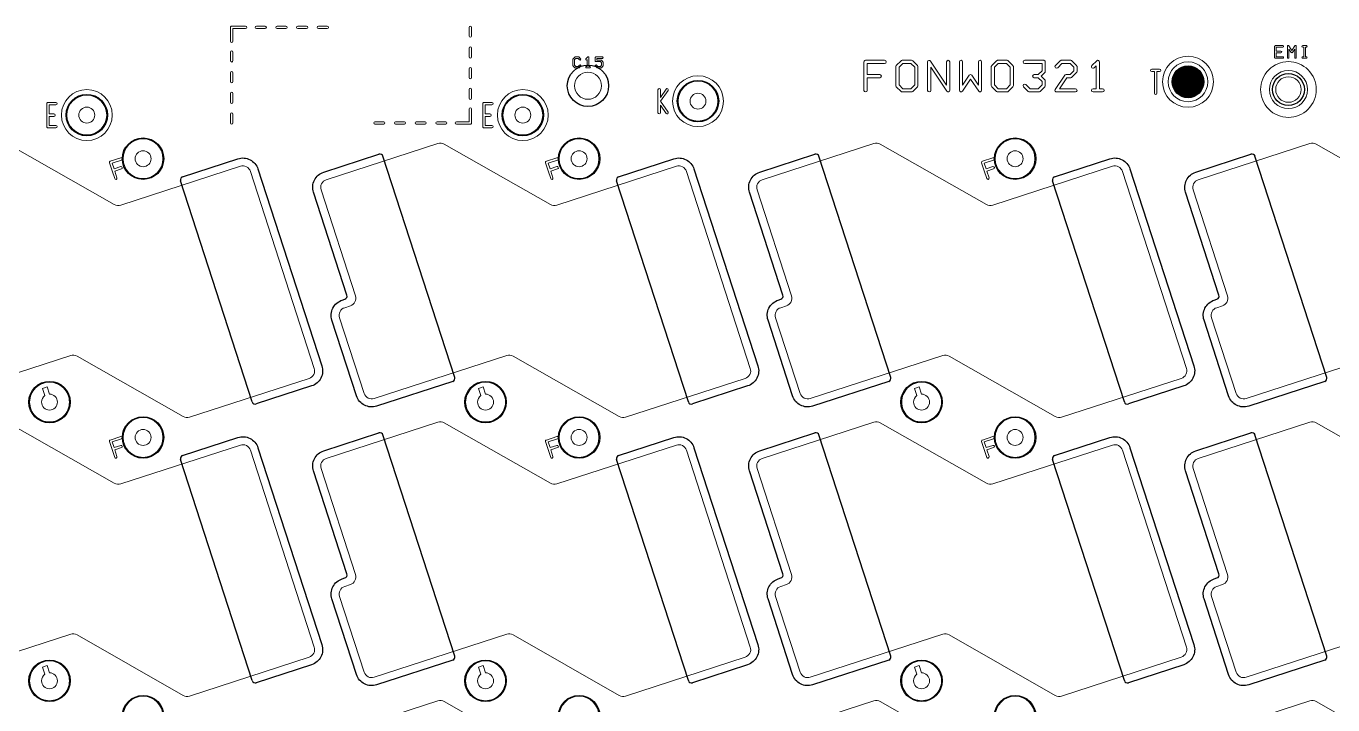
# Model space of a CAD drawing. Extents: x 2864 to 3941, y 2420 to 3182.
# Drawn here: x 3201.8 to 3283.9, y 2727.2 to 2769.8 of the extents above; entities that cross this region are included whole.
import ezdxf

# ---------------------------------------------------------------- set-up
doc = ezdxf.new("R2010")
doc.units = 0
doc.layers.get('0').update_dxf_attribs({"lineweight": 0})
doc.layers.add('emia-t', color=4, linetype='Continuous')
doc.layers.add('emia-t-dxf', color=4, linetype='Continuous')

# ---------------------------------------------------------------- blocks, each defined once
blk = doc.blocks.new('PAD_R1')
at = {"layer": 'emia-t', "const_width": 0.5}
blk.add_lwpolyline([(0.25, 0, 1), (-0.25, 0, 1)], format="xyb", close=True, dxfattribs=at)

msp = doc.modelspace()

# ---------------------------------------------------------------- linework, layer by layer
msp.add_line((3282.128, 2767.762), (3282.012, 2767.762))
at = {"linetype": 'Continuous'}
for points in [[(3214.634, 2768.828), (3214.634, 2769.703, -0.414239), (3214.71, 2769.778), (3215.585, 2769.778, -1), (3215.585, 2769.627), (3214.785, 2769.627), (3214.785, 2768.828, -1)], [(3216.26, 2769.627, -1), (3216.26, 2769.778), (3216.81, 2769.778, -1), (3216.81, 2769.627)], [(3217.56, 2769.627, -1), (3217.56, 2769.778), (3218.11, 2769.778, -1), (3218.11, 2769.627)], [(3218.86, 2769.627, -1), (3218.86, 2769.778), (3219.41, 2769.778, -1), (3219.41, 2769.627)], [(3220.16, 2769.627, -1), (3220.16, 2769.778), (3220.71, 2769.778, -1), (3220.71, 2769.627)], [(3229.635, 2769.152), (3229.635, 2769.702, -1), (3229.786, 2769.702), (3229.786, 2769.152, -1)], [(3214.634, 2767.603), (3214.634, 2768.153, -1), (3214.785, 2768.153), (3214.785, 2767.603, -1)], [(3229.635, 2767.852), (3229.635, 2768.402, -1), (3229.786, 2768.402), (3229.786, 2767.852, -1)], [(3280.246, 2767.812), (3280.246, 2768.159), (3280.246, 2768.507, -0.414253), (3280.296, 2768.557), (3280.759, 2768.557, -1), (3280.759, 2768.457), (3280.346, 2768.457), (3280.346, 2768.209), (3280.644, 2768.209, -1), (3280.644, 2768.109), (3280.346, 2768.109), (3280.346, 2767.862), (3280.759, 2767.862, -1), (3280.759, 2767.762), (3280.296, 2767.762, -0.414253)], [(3236.154, 2767.303), (3236.154, 2767.701, -0.200121), (3236.168, 2767.736), (3236.268, 2767.835, -0.200121), (3236.303, 2767.85), (3236.502, 2767.85, -0.200121), (3236.537, 2767.835), (3236.636, 2767.736, -1), (3236.566, 2767.665), (3236.481, 2767.75), (3236.324, 2767.75), (3236.254, 2767.68), (3236.254, 2767.324), (3236.324, 2767.254), (3236.481, 2767.254), (3236.566, 2767.339, -1), (3236.636, 2767.268), (3236.537, 2767.169, -0.200121), (3236.502, 2767.154), (3236.303, 2767.154, -0.200121), (3236.268, 2767.169), (3236.168, 2767.268, -0.200121)], [(3237.554, 2767.601), (3237.554, 2767.8, -0.414253), (3237.604, 2767.85), (3238.001, 2767.85, -1), (3238.001, 2767.75), (3237.654, 2767.75), (3237.654, 2767.651), (3237.902, 2767.651, -0.200121), (3237.937, 2767.637), (3238.036, 2767.538, -0.200121), (3238.051, 2767.502), (3238.051, 2767.303, -0.200121), (3238.036, 2767.268), (3237.937, 2767.169, -0.200121), (3237.902, 2767.154), (3237.703, 2767.154, -0.200121), (3237.668, 2767.169), (3237.568, 2767.268, -1), (3237.639, 2767.339), (3237.724, 2767.254), (3237.881, 2767.254), (3237.951, 2767.324), (3237.951, 2767.481), (3237.881, 2767.551), (3237.604, 2767.551, -0.414253)], [(3254.442, 2765.746), (3254.442, 2766.64), (3254.442, 2767.534, -0.414228), (3254.542, 2767.634), (3255.734, 2767.634, -1), (3255.734, 2767.434), (3254.642, 2767.434), (3254.642, 2766.74), (3255.436, 2766.74, -1), (3255.436, 2766.54), (3254.642, 2766.54), (3254.642, 2765.746, -1)], [(3256.442, 2766.044), (3256.442, 2767.236, -0.200082), (3256.472, 2767.307), (3256.769, 2767.605, -0.200082), (3256.84, 2767.634), (3257.436, 2767.634, -0.200082), (3257.507, 2767.605), (3257.805, 2767.307, -0.200082), (3257.834, 2767.236), (3257.834, 2766.044, -0.200082), (3257.805, 2765.973), (3257.507, 2765.676, -0.200082), (3257.436, 2765.646), (3256.84, 2765.646, -0.200082), (3256.769, 2765.676), (3256.472, 2765.973, -0.200082)], [(3262.442, 2766.044), (3262.442, 2767.236, -0.200082), (3262.472, 2767.307), (3262.769, 2767.605, -0.200082), (3262.84, 2767.634), (3263.436, 2767.634, -0.200082), (3263.507, 2767.605), (3263.805, 2767.307, -0.200082), (3263.834, 2767.236), (3263.834, 2766.044, -0.200082), (3263.805, 2765.973), (3263.507, 2765.676, -0.200082), (3263.436, 2765.646), (3262.84, 2765.646, -0.200082), (3262.769, 2765.676), (3262.472, 2765.973, -0.200082)], [(3264.471, 2765.973, -1), (3264.613, 2766.115), (3264.882, 2765.846), (3265.395, 2765.846), (3265.634, 2766.085), (3265.634, 2766.301), (3265.395, 2766.54), (3265.138, 2766.54, -1), (3265.138, 2766.74), (3265.395, 2766.74), (3265.634, 2766.98), (3265.634, 2767.434), (3264.542, 2767.434, -1), (3264.542, 2767.634), (3265.734, 2767.634, -0.414228), (3265.834, 2767.534), (3265.834, 2766.938, -0.200082), (3265.805, 2766.867), (3265.578, 2766.64), (3265.805, 2766.413, -0.200082), (3265.834, 2766.342), (3265.834, 2766.044, -0.200082), (3265.805, 2765.973), (3265.507, 2765.676, -0.200082), (3265.436, 2765.646), (3264.84, 2765.646, -0.200082), (3264.769, 2765.676)], [(3279.365, 2765.799, -0.414215), (3281.115, 2767.549, -0.414215), (3282.865, 2765.799, -0.414215), (3281.115, 2764.049, -0.414215)], [(3214.634, 2766.303), (3214.634, 2766.853, -1), (3214.785, 2766.853), (3214.785, 2766.303, -1)], [(3229.635, 2766.552), (3229.635, 2767.102, -1), (3229.786, 2767.102), (3229.786, 2766.552, -1)], [(3236.247, 2766.037, -0.414215), (3237.097, 2766.887, -0.414215), (3237.947, 2766.037, -0.414215), (3237.097, 2765.187, -0.414215)], [(3272.524, 2766.927, -1), (3272.524, 2767.077), (3272.773, 2767.077), (3273.021, 2767.077, -1), (3273.021, 2766.927), (3272.848, 2766.927), (3272.848, 2765.561, -1), (3272.698, 2765.561), (3272.698, 2766.927)], [(3274.303, 2766.287, -0.414217), (3274.803, 2766.787, -0.414217), (3275.303, 2766.287, -0.414217), (3274.803, 2765.787, -0.414217)], [(3229.635, 2765.252), (3229.635, 2765.802, -1), (3229.786, 2765.802), (3229.786, 2765.252, -1)], [(3203.089, 2763.47), (3203.089, 2764.19), (3203.089, 2764.91, -0.414241), (3203.164, 2764.985), (3203.661, 2764.985, -1), (3203.661, 2764.835), (3203.239, 2764.835), (3203.239, 2764.265), (3203.536, 2764.265, -1), (3203.536, 2764.115), (3203.239, 2764.115), (3203.239, 2763.545), (3203.661, 2763.545, -1), (3203.661, 2763.395), (3203.164, 2763.395, -0.414241)], [(3214.634, 2765.003), (3214.634, 2765.553, -1), (3214.785, 2765.553), (3214.785, 2765.003, -1)], [(3230.489, 2763.47), (3230.489, 2764.19), (3230.489, 2764.91, -0.414241), (3230.564, 2764.985), (3231.061, 2764.985, -1), (3231.061, 2764.835), (3230.639, 2764.835), (3230.639, 2764.265), (3230.936, 2764.265, -1), (3230.936, 2764.115), (3230.639, 2764.115), (3230.639, 2763.545), (3231.061, 2763.545, -1), (3231.061, 2763.395), (3230.564, 2763.395, -0.414241)], [(3243.511, 2765.069, -0.414217), (3244.011, 2765.569, -0.414217), (3244.511, 2765.069, -0.414217), (3244.011, 2764.569, -0.414217)], [(3205.103, 2764.196, -0.414217), (3205.603, 2764.696, -0.414217), (3206.103, 2764.196, -0.414217), (3205.603, 2763.696, -0.414217)], [(3214.634, 2763.703), (3214.634, 2764.253, -1), (3214.785, 2764.253), (3214.785, 2763.703, -1)], [(3228.835, 2763.627, -1), (3228.835, 2763.778), (3229.634, 2763.778), (3229.634, 2764.577, -1), (3229.785, 2764.577), (3229.785, 2763.703, -0.414239), (3229.71, 2763.627)], [(3232.503, 2764.196, -0.414217), (3233.003, 2764.696, -0.414217), (3233.503, 2764.196, -0.414217), (3233.003, 2763.696, -0.414217)], [(3223.71, 2763.627, -1), (3223.71, 2763.778), (3224.26, 2763.778, -1), (3224.26, 2763.627)], [(3225.01, 2763.627, -1), (3225.01, 2763.778), (3225.56, 2763.778, -1), (3225.56, 2763.627)], [(3226.31, 2763.627, -1), (3226.31, 2763.778), (3226.86, 2763.778, -1), (3226.86, 2763.627)], [(3227.61, 2763.627, -1), (3227.61, 2763.778), (3228.16, 2763.778, -1), (3228.16, 2763.627)], [(3192.923, 2759.506, -0.41422), (3193.244, 2760.136), (3200.265, 2762.417, -0.211093), (3200.667, 2762.376), (3207.333, 2758.577, 0.211093), (3207.735, 2758.535), (3215.252, 2760.978, -0.41422), (3215.882, 2760.657), (3219.899, 2748.293, -0.414215), (3219.578, 2747.663), (3212.062, 2745.221, -0.211093), (3211.66, 2745.262), (3204.993, 2749.061, 0.211091), (3204.591, 2749.102), (3196.262, 2746.396, -0.414218), (3195.632, 2746.717), (3194.087, 2751.472, -0.414217), (3194.408, 2752.102), (3194.765, 2752.218, 0.414216), (3195.086, 2752.848)], [(3220.323, 2759.506, -0.41422), (3220.644, 2760.136), (3227.665, 2762.417, -0.211093), (3228.067, 2762.376), (3234.733, 2758.577, 0.211093), (3235.135, 2758.535), (3242.652, 2760.978, -0.41422), (3243.282, 2760.657), (3247.299, 2748.293, -0.414215), (3246.978, 2747.663), (3239.462, 2745.221, -0.211093), (3239.06, 2745.262), (3232.393, 2749.061, 0.211091), (3231.991, 2749.102), (3223.662, 2746.396, -0.414218), (3223.032, 2746.717), (3221.487, 2751.472, -0.414217), (3221.808, 2752.102), (3222.165, 2752.218, 0.414216), (3222.486, 2752.848)], [(3247.723, 2759.506, -0.41422), (3248.044, 2760.136), (3255.065, 2762.417, -0.211093), (3255.467, 2762.376), (3262.133, 2758.577, 0.211093), (3262.535, 2758.535), (3270.052, 2760.978, -0.41422), (3270.682, 2760.657), (3274.699, 2748.293, -0.414215), (3274.378, 2747.663), (3266.862, 2745.221, -0.211093), (3266.46, 2745.262), (3259.793, 2749.061, 0.211091), (3259.391, 2749.102), (3251.062, 2746.396, -0.414218), (3250.432, 2746.717), (3248.887, 2751.472, -0.414217), (3249.208, 2752.102), (3249.565, 2752.218, 0.414216), (3249.886, 2752.848)], [(3275.123, 2759.506, -0.41422), (3275.444, 2760.136), (3282.465, 2762.417, -0.211093), (3282.867, 2762.376), (3289.533, 2758.577, 0.211093), (3289.935, 2758.535), (3297.452, 2760.978, -0.41422), (3298.082, 2760.657), (3302.099, 2748.293, -0.414215), (3301.778, 2747.663), (3294.262, 2745.221, -0.211093), (3293.86, 2745.262), (3287.193, 2749.061, 0.211091), (3286.791, 2749.102), (3278.462, 2746.396, -0.414218), (3277.832, 2746.717), (3276.287, 2751.472, -0.414217), (3276.608, 2752.102), (3276.965, 2752.218, 0.414216), (3277.286, 2752.848)], [(3208.638, 2761.456, 0.414217), (3209.138, 2760.956, 0.414217), (3209.638, 2761.456, 0.414217), (3209.138, 2761.956, 0.414217)], [(3236.038, 2761.456, 0.414217), (3236.538, 2760.956, 0.414217), (3237.038, 2761.456, 0.414217), (3236.538, 2761.956, 0.414217)], [(3263.438, 2761.456, 0.414217), (3263.938, 2760.956, 0.414217), (3264.438, 2761.456, 0.414217), (3263.938, 2761.956, 0.414217)], [(3207.033, 2761.197, -0.414237), (3207.081, 2761.292), (3207.743, 2761.507, -1), (3207.789, 2761.364), (3207.199, 2761.172), (3207.314, 2760.819), (3207.739, 2760.957, -1), (3207.785, 2760.814), (3207.36, 2760.676), (3207.498, 2760.252, -1), (3207.356, 2760.205), (3207.195, 2760.701), (3207.194, 2760.701)], [(3234.433, 2761.197, -0.414237), (3234.481, 2761.292), (3235.143, 2761.507, -1), (3235.189, 2761.364), (3234.599, 2761.172), (3234.714, 2760.819), (3235.139, 2760.957, -1), (3235.185, 2760.814), (3234.76, 2760.676), (3234.898, 2760.252, -1), (3234.756, 2760.205), (3234.595, 2760.701), (3234.594, 2760.701)], [(3261.833, 2761.197, -0.414237), (3261.881, 2761.292), (3262.543, 2761.507, -1), (3262.589, 2761.364), (3261.999, 2761.172), (3262.114, 2760.819), (3262.539, 2760.957, -1), (3262.585, 2760.814), (3262.16, 2760.676), (3262.298, 2760.252, -1), (3262.156, 2760.205), (3261.995, 2760.701), (3261.994, 2760.701)], [(3202.011, 2746.176, -0.414215), (3203.261, 2747.426, -0.414215), (3204.511, 2746.176, -0.414215), (3203.261, 2744.926, -0.414215)], [(3202.761, 2746.176, 0.414217), (3203.261, 2745.676, 0.414217), (3203.761, 2746.176, 0.414217), (3203.261, 2746.676, 0.002897), (3203.256, 2746.676), (3203.11, 2747.127), (3202.824, 2747.034), (3202.971, 2746.584, 0.242589)], [(3229.411, 2746.176, -0.414215), (3230.661, 2747.426, -0.414215), (3231.911, 2746.176, -0.414215), (3230.661, 2744.926, -0.414215)], [(3230.161, 2746.176, 0.414217), (3230.661, 2745.676, 0.414217), (3231.161, 2746.176, 0.414217), (3230.661, 2746.676, 0.002897), (3230.656, 2746.676), (3230.51, 2747.127), (3230.224, 2747.034), (3230.371, 2746.584, 0.242589)], [(3256.811, 2746.176, -0.414215), (3258.061, 2747.426, -0.414215), (3259.311, 2746.176, -0.414215), (3258.061, 2744.926, -0.414215)], [(3257.561, 2746.176, 0.414217), (3258.061, 2745.676, 0.414217), (3258.561, 2746.176, 0.414217), (3258.061, 2746.676, 0.002897), (3258.056, 2746.676), (3257.91, 2747.127), (3257.624, 2747.034), (3257.771, 2746.584, 0.242589)], [(3192.923, 2742.006, -0.41422), (3193.244, 2742.636), (3200.265, 2744.917, -0.211093), (3200.667, 2744.876), (3207.333, 2741.077, 0.211093), (3207.735, 2741.035), (3215.252, 2743.478, -0.41422), (3215.882, 2743.157), (3219.899, 2730.793, -0.414215), (3219.578, 2730.163), (3212.062, 2727.721, -0.211093), (3211.66, 2727.762), (3204.993, 2731.561, 0.211091), (3204.591, 2731.602), (3196.262, 2728.896, -0.414218), (3195.632, 2729.217), (3194.087, 2733.972, -0.414217), (3194.408, 2734.602), (3194.765, 2734.718, 0.414216), (3195.086, 2735.348)], [(3208.638, 2743.956, 0.414217), (3209.138, 2743.456, 0.414217), (3209.638, 2743.956, 0.414217), (3209.138, 2744.456, 0.414217)], [(3220.323, 2742.006, -0.41422), (3220.644, 2742.636), (3227.665, 2744.917, -0.211093), (3228.067, 2744.876), (3234.733, 2741.077, 0.211093), (3235.135, 2741.035), (3242.652, 2743.478, -0.41422), (3243.282, 2743.157), (3247.299, 2730.793, -0.414215), (3246.978, 2730.163), (3239.462, 2727.721, -0.211093), (3239.06, 2727.762), (3232.393, 2731.561, 0.211091), (3231.991, 2731.602), (3223.662, 2728.896, -0.414218), (3223.032, 2729.217), (3221.487, 2733.972, -0.414217), (3221.808, 2734.602), (3222.165, 2734.718, 0.414216), (3222.486, 2735.348)], [(3236.038, 2743.956, 0.414217), (3236.538, 2743.456, 0.414217), (3237.038, 2743.956, 0.414217), (3236.538, 2744.456, 0.414217)], [(3247.723, 2742.006, -0.41422), (3248.044, 2742.636), (3255.065, 2744.917, -0.211093), (3255.467, 2744.876), (3262.133, 2741.077, 0.211093), (3262.535, 2741.035), (3270.052, 2743.478, -0.41422), (3270.682, 2743.157), (3274.699, 2730.793, -0.414215), (3274.378, 2730.163), (3266.862, 2727.721, -0.211093), (3266.46, 2727.762), (3259.793, 2731.561, 0.211091), (3259.391, 2731.602), (3251.062, 2728.896, -0.414218), (3250.432, 2729.217), (3248.887, 2733.972, -0.414217), (3249.208, 2734.602), (3249.565, 2734.718, 0.414216), (3249.886, 2735.348)], [(3263.438, 2743.956, 0.414217), (3263.938, 2743.456, 0.414217), (3264.438, 2743.956, 0.414217), (3263.938, 2744.456, 0.414217)], [(3275.123, 2742.006, -0.41422), (3275.444, 2742.636), (3282.465, 2744.917, -0.211093), (3282.867, 2744.876), (3289.533, 2741.077, 0.211093), (3289.935, 2741.035), (3297.452, 2743.478, -0.41422), (3298.082, 2743.157), (3302.099, 2730.793, -0.414215), (3301.778, 2730.163), (3294.262, 2727.721, -0.211093), (3293.86, 2727.762), (3287.193, 2731.561, 0.211091), (3286.791, 2731.602), (3278.462, 2728.896, -0.414218), (3277.832, 2729.217), (3276.287, 2733.972, -0.414217), (3276.608, 2734.602), (3276.965, 2734.718, 0.414216), (3277.286, 2735.348)], [(3207.033, 2743.697, -0.414237), (3207.081, 2743.792), (3207.743, 2744.007, -1), (3207.789, 2743.864), (3207.199, 2743.672), (3207.314, 2743.319), (3207.739, 2743.457, -1), (3207.785, 2743.314), (3207.36, 2743.176), (3207.498, 2742.752, -1), (3207.356, 2742.705), (3207.195, 2743.201), (3207.194, 2743.201)], [(3234.433, 2743.697, -0.414237), (3234.481, 2743.792), (3235.143, 2744.007, -1), (3235.189, 2743.864), (3234.599, 2743.672), (3234.714, 2743.319), (3235.139, 2743.457, -1), (3235.185, 2743.314), (3234.76, 2743.176), (3234.898, 2742.752, -1), (3234.756, 2742.705), (3234.595, 2743.201), (3234.594, 2743.201)], [(3261.833, 2743.697, -0.414237), (3261.881, 2743.792), (3262.543, 2744.007, -1), (3262.589, 2743.864), (3261.999, 2743.672), (3262.114, 2743.319), (3262.539, 2743.457, -1), (3262.585, 2743.314), (3262.16, 2743.176), (3262.298, 2742.752, -1), (3262.156, 2742.705), (3261.995, 2743.201), (3261.994, 2743.201)], [(3202.011, 2728.676, -0.414215), (3203.261, 2729.926, -0.414215), (3204.511, 2728.676, -0.414215), (3203.261, 2727.426, -0.414215)], [(3202.761, 2728.676, 0.414217), (3203.261, 2728.176, 0.414217), (3203.761, 2728.676, 0.414217), (3203.261, 2729.176, 0.002897), (3203.256, 2729.176), (3203.11, 2729.627), (3202.824, 2729.534), (3202.971, 2729.084, 0.242589)], [(3229.411, 2728.676, -0.414215), (3230.661, 2729.926, -0.414215), (3231.911, 2728.676, -0.414215), (3230.661, 2727.426, -0.414215)], [(3230.161, 2728.676, 0.414217), (3230.661, 2728.176, 0.414217), (3231.161, 2728.676, 0.414217), (3230.661, 2729.176, 0.002897), (3230.656, 2729.176), (3230.51, 2729.627), (3230.224, 2729.534), (3230.371, 2729.084, 0.242589)], [(3256.811, 2728.676, -0.414215), (3258.061, 2729.926, -0.414215), (3259.311, 2728.676, -0.414215), (3258.061, 2727.426, -0.414215)], [(3257.561, 2728.676, 0.414217), (3258.061, 2728.176, 0.414217), (3258.561, 2728.676, 0.414217), (3258.061, 2729.176, 0.002897), (3258.056, 2729.176), (3257.91, 2729.627), (3257.624, 2729.534), (3257.771, 2729.084, 0.242589)], [(3220.323, 2724.506, -0.41422), (3220.644, 2725.136), (3227.665, 2727.417, -0.211093), (3228.067, 2727.376), (3234.733, 2723.577, 0.211093), (3235.135, 2723.535), (3242.652, 2725.978, -0.41422), (3243.282, 2725.657), (3247.299, 2713.293, -0.414215), (3246.978, 2712.663), (3239.462, 2710.221, -0.211093), (3239.06, 2710.262), (3232.393, 2714.061, 0.211091), (3231.991, 2714.102), (3223.662, 2711.396, -0.414218), (3223.032, 2711.717), (3221.487, 2716.472, -0.414217), (3221.808, 2717.102), (3222.165, 2717.218, 0.414216), (3222.486, 2717.848)], [(3247.723, 2724.506, -0.41422), (3248.044, 2725.136), (3255.065, 2727.417, -0.211093), (3255.467, 2727.376), (3262.133, 2723.577, 0.211093), (3262.535, 2723.535), (3270.052, 2725.978, -0.41422), (3270.682, 2725.657), (3274.699, 2713.293, -0.414215), (3274.378, 2712.663), (3266.862, 2710.221, -0.211093), (3266.46, 2710.262), (3259.793, 2714.061, 0.211091), (3259.391, 2714.102), (3251.062, 2711.396, -0.414218), (3250.432, 2711.717), (3248.887, 2716.472, -0.414217), (3249.208, 2717.102), (3249.565, 2717.218, 0.414216), (3249.886, 2717.848)], [(3275.123, 2724.506, -0.41422), (3275.444, 2725.136), (3282.465, 2727.417, -0.211093), (3282.867, 2727.376), (3289.533, 2723.577, 0.211093), (3289.935, 2723.535), (3297.452, 2725.978, -0.41422), (3298.082, 2725.657), (3302.099, 2713.293, -0.414215), (3301.778, 2712.663), (3294.262, 2710.221, -0.211093), (3293.86, 2710.262), (3287.193, 2714.061, 0.211091), (3286.791, 2714.102), (3278.462, 2711.396, -0.414218), (3277.832, 2711.717), (3276.287, 2716.472, -0.414217), (3276.608, 2717.102), (3276.965, 2717.218, 0.414216), (3277.286, 2717.848)]]:
    msp.add_lwpolyline(points, format="xyb", close=True, dxfattribs=at)
for points in [[(3281.046, 2767.812), (3281.046, 2768.507, -0.742416), (3281.138, 2768.535), (3281.328, 2768.25)], [(3281.146, 2768.342), (3281.146, 2767.812, -1), (3281.046, 2767.812)], [(3281.509, 2768.342), (3281.369, 2768.132, -0.535214), (3281.286, 2768.132), (3281.146, 2768.342)], [(3281.328, 2768.25), (3281.518, 2768.535, -0.742402), (3281.609, 2768.507), (3281.609, 2767.812, -1), (3281.509, 2767.812), (3281.509, 2768.342)], [(3282.012, 2767.762, -1), (3282.012, 2767.862), (3282.078, 2767.862), (3282.078, 2768.457), (3282.012, 2768.457, -1), (3282.012, 2768.557), (3282.128, 2768.557), (3282.244, 2768.557, -1), (3282.244, 2768.457), (3282.178, 2768.457), (3282.178, 2767.862), (3282.244, 2767.862, -1), (3282.244, 2767.762), (3282.128, 2767.762)], [(3237.052, 2767.679), (3237.038, 2767.665, -1), (3236.968, 2767.736)], [(3237.102, 2767.154), (3237.003, 2767.154, -1), (3237.003, 2767.254), (3237.052, 2767.254), (3237.052, 2767.679)], [(3236.968, 2767.736), (3237.067, 2767.835, -0.669786), (3237.152, 2767.8), (3237.152, 2767.254), (3237.202, 2767.254, -1), (3237.202, 2767.154), (3237.102, 2767.154)], [(3258.442, 2765.746), (3258.442, 2767.534, -0.742398), (3258.625, 2767.59), (3259.634, 2766.076)], [(3259.634, 2766.076), (3259.634, 2767.534, -1), (3259.834, 2767.534), (3259.834, 2765.746, -0.742398), (3259.651, 2765.691), (3258.642, 2767.204)], [(3260.442, 2765.746), (3260.442, 2767.534, -1), (3260.642, 2767.534), (3260.642, 2766.076)], [(3261.634, 2766.076), (3261.634, 2767.534, -1), (3261.834, 2767.534), (3261.834, 2765.746, -0.742398), (3261.651, 2765.691), (3261.138, 2766.46)], [(3266.459, 2765.802), (3267.055, 2766.695, -0.251021), (3267.138, 2766.74), (3267.395, 2766.74), (3267.634, 2766.98), (3267.634, 2767.195), (3267.395, 2767.434), (3266.882, 2767.434), (3266.613, 2767.165, -1), (3266.471, 2767.307), (3266.769, 2767.605, -0.200082), (3266.84, 2767.634), (3267.436, 2767.634, -0.200082), (3267.507, 2767.605), (3267.805, 2767.307, -0.200082), (3267.834, 2767.236), (3267.834, 2766.938, -0.200082), (3267.805, 2766.867), (3267.507, 2766.57, -0.200082), (3267.436, 2766.54), (3267.192, 2766.54), (3266.729, 2765.846)], [(3269.038, 2767.293), (3268.911, 2767.165, -1), (3268.769, 2767.307)], [(3269.138, 2765.646), (3268.84, 2765.646, -1), (3268.84, 2765.846), (3269.038, 2765.846), (3269.038, 2767.293)], [(3268.769, 2767.307), (3269.067, 2767.605, -0.669781), (3269.238, 2767.534), (3269.238, 2765.846), (3269.436, 2765.846, -1), (3269.436, 2765.646), (3269.138, 2765.646)], [(3258.642, 2767.204), (3258.642, 2765.746, -1), (3258.442, 2765.746)], [(3260.642, 2766.076), (3261.055, 2766.696, -0.535199), (3261.221, 2766.696), (3261.634, 2766.076)], [(3241.497, 2764.343), (3241.497, 2765.784, -1), (3241.647, 2765.784), (3241.647, 2765.304)], [(3241.647, 2765.304), (3242.007, 2765.826, -1), (3242.131, 2765.741), (3241.663, 2765.063), (3242.131, 2764.386, -1), (3242.007, 2764.301), (3241.647, 2764.823)], [(3261.138, 2766.46), (3260.625, 2765.691, -0.742405), (3260.442, 2765.746)], [(3266.729, 2765.846), (3267.734, 2765.846, -1), (3267.734, 2765.646), (3266.542, 2765.646, -0.599324), (3266.459, 2765.802)], [(3241.647, 2764.823), (3241.647, 2764.343, -1), (3241.497, 2764.343)]]:
    msp.add_lwpolyline(points, format="xyb", dxfattribs=at)
for points in [[(3256.642, 2766.085), (3256.882, 2765.846), (3257.395, 2765.846), (3257.634, 2766.085), (3257.634, 2767.195), (3257.395, 2767.434), (3256.882, 2767.434), (3256.642, 2767.195)], [(3262.642, 2766.085), (3262.882, 2765.846), (3263.395, 2765.846), (3263.634, 2766.085), (3263.634, 2767.195), (3263.395, 2767.434), (3262.882, 2767.434), (3262.642, 2767.195)]]:
    msp.add_lwpolyline(points, close=True, dxfattribs=at)
for centre, radius in [((3274.803, 2766.287), 1.6), ((3274.803, 2766.287), 1.25), ((3244.011, 2765.069), 1.6), ((3281.115, 2765.799), 1.2), ((3281.115, 2765.799), 0.8), ((3205.603, 2764.196), 1.6), ((3233.003, 2764.196), 1.6), ((3244.011, 2765.069), 1.25), ((3205.603, 2764.196), 1.25), ((3233.003, 2764.196), 1.25), ((3209.138, 2761.456), 1.25), ((3236.538, 2761.456), 1.25), ((3263.938, 2761.456), 1.25), ((3209.138, 2743.956), 1.25), ((3236.538, 2743.956), 1.25), ((3263.938, 2743.956), 1.25), ((3209.138, 2726.456), 1.25), ((3236.538, 2726.456), 1.25), ((3263.938, 2726.456), 1.25)]:
    msp.add_circle(centre, radius)
at = {"layer": 'emia-t-dxf'}
for p, q in [((3220.49, 2760.611), (3223.961, 2761.739)), ((3228.725, 2747.725), (3224.213, 2761.611)), ((3247.89, 2760.611), (3251.361, 2761.739)), ((3256.125, 2747.725), (3251.613, 2761.611)), ((3275.29, 2760.611), (3278.761, 2761.739)), ((3283.525, 2747.725), (3279.013, 2761.611)), ((3216.004, 2746.186), (3211.492, 2760.072)), ((3243.404, 2746.186), (3238.892, 2760.072)), ((3270.804, 2746.186), (3266.292, 2760.072)), ((3220.49, 2743.111), (3223.961, 2744.239)), ((3228.725, 2730.225), (3224.213, 2744.111)), ((3247.89, 2743.111), (3251.361, 2744.239)), ((3256.125, 2730.225), (3251.613, 2744.111)), ((3275.29, 2743.111), (3278.761, 2744.239)), ((3283.525, 2730.225), (3279.013, 2744.111)), ((3216.004, 2728.686), (3211.492, 2742.572)), ((3243.404, 2728.686), (3238.892, 2742.572)), ((3270.804, 2728.686), (3266.292, 2742.572))]:
    msp.add_line(p, q, dxfattribs=at)
at = {"layer": 'emia-t-dxf', "linetype": 'Continuous'}
for points in [[(3211.621, 2760.324), (3215.097, 2761.453, -0.414215), (3216.357, 2760.811), (3220.375, 2748.447, -0.414216), (3219.732, 2747.187), (3216.256, 2746.058)], [(3239.021, 2760.324), (3242.497, 2761.453, -0.414215), (3243.757, 2760.811), (3247.775, 2748.447, -0.414216), (3247.132, 2747.187), (3243.656, 2746.058)], [(3266.421, 2760.324), (3269.897, 2761.453, -0.414215), (3271.157, 2760.811), (3275.175, 2748.447, -0.414216), (3274.532, 2747.187), (3271.056, 2746.058)], [(3221.949, 2752.884), (3219.848, 2759.351, -0.414215), (3220.49, 2760.611)], [(3249.349, 2752.884), (3247.248, 2759.351, -0.414215), (3247.89, 2760.611)], [(3276.749, 2752.884), (3274.648, 2759.351, -0.414215), (3275.29, 2760.611)], [(3228.596, 2747.473), (3223.816, 2745.92, -0.414215), (3222.556, 2746.562), (3221.011, 2751.318, -0.414214), (3221.653, 2752.578), (3221.821, 2752.632)], [(3255.996, 2747.473), (3251.216, 2745.92, -0.414215), (3249.956, 2746.562), (3248.411, 2751.318, -0.414214), (3249.053, 2752.578), (3249.221, 2752.632)], [(3283.396, 2747.473), (3278.616, 2745.92, -0.414215), (3277.356, 2746.562), (3275.811, 2751.318, -0.414214), (3276.453, 2752.578), (3276.621, 2752.632)], [(3211.621, 2742.824), (3215.097, 2743.953, -0.414215), (3216.357, 2743.311), (3220.375, 2730.947, -0.414216), (3219.732, 2729.687), (3216.256, 2728.558)], [(3239.021, 2742.824), (3242.497, 2743.953, -0.414215), (3243.757, 2743.311), (3247.775, 2730.947, -0.414216), (3247.132, 2729.687), (3243.656, 2728.558)], [(3266.421, 2742.824), (3269.897, 2743.953, -0.414215), (3271.157, 2743.311), (3275.175, 2730.947, -0.414216), (3274.532, 2729.687), (3271.056, 2728.558)], [(3221.949, 2735.384), (3219.848, 2741.851, -0.414215), (3220.49, 2743.111)], [(3249.349, 2735.384), (3247.248, 2741.851, -0.414215), (3247.89, 2743.111)], [(3276.749, 2735.384), (3274.648, 2741.851, -0.414215), (3275.29, 2743.111)], [(3228.596, 2729.973), (3223.816, 2728.42, -0.414215), (3222.556, 2729.062), (3221.011, 2733.818, -0.414214), (3221.653, 2735.078), (3221.821, 2735.132)], [(3255.996, 2729.973), (3251.216, 2728.42, -0.414215), (3249.956, 2729.062), (3248.411, 2733.818, -0.414214), (3249.053, 2735.078), (3249.221, 2735.132)], [(3283.396, 2729.973), (3278.616, 2728.42, -0.414215), (3277.356, 2729.062), (3275.811, 2733.818, -0.414214), (3276.453, 2735.078), (3276.621, 2735.132)]]:
    msp.add_lwpolyline(points, format="xyb", dxfattribs=at)
at = {"layer": 'emia-t-dxf'}
for centre, radius in [((3237.097, 2766.037), 1.3), ((3274.803, 2766.287), 1), ((3281.115, 2765.799), 1), ((3244.011, 2765.069), 1.3), ((3205.603, 2764.196), 1.3), ((3233.003, 2764.196), 1.3), ((3209.138, 2761.456), 1.3), ((3236.538, 2761.456), 1.3), ((3263.938, 2761.456), 1.3), ((3203.261, 2746.176), 1.3), ((3230.661, 2746.176), 1.3), ((3258.061, 2746.176), 1.3), ((3209.138, 2743.956), 1.3), ((3236.538, 2743.956), 1.3), ((3263.938, 2743.956), 1.3), ((3203.261, 2728.676), 1.3), ((3230.661, 2728.676), 1.3), ((3258.061, 2728.676), 1.3), ((3209.138, 2726.456), 1.3), ((3236.538, 2726.456), 1.3), ((3263.938, 2726.456), 1.3)]:
    msp.add_circle(centre, radius, dxfattribs=at)
for centre, start, end in [((3224.023, 2761.549), 17.99976, 108.00044), ((3251.423, 2761.549), 17.99976, 108.00044), ((3278.823, 2761.549), 17.99976, 108.00044), ((3211.682, 2760.133), 107.99976, 198.00044), ((3239.082, 2760.133), 107.99976, 198.00044), ((3266.482, 2760.133), 107.99976, 198.00044), ((3221.759, 2752.822), 287.99976, 18.00044), ((3249.159, 2752.822), 287.99976, 18.00044), ((3276.559, 2752.822), 287.99976, 18.00044), ((3228.534, 2747.664), 288.00044, 17.99976), ((3255.934, 2747.664), 288.00044, 17.99976), ((3283.334, 2747.664), 288.00044, 17.99976), ((3216.194, 2746.248), 198.00044, 287.99976), ((3243.594, 2746.248), 198.00044, 287.99976), ((3270.994, 2746.248), 198.00044, 287.99976), ((3224.023, 2744.049), 17.99976, 108.00044), ((3251.423, 2744.049), 17.99976, 108.00044), ((3278.823, 2744.049), 17.99976, 108.00044), ((3211.682, 2742.633), 107.99976, 198.00044), ((3239.082, 2742.633), 107.99976, 198.00044), ((3266.482, 2742.633), 107.99976, 198.00044), ((3221.759, 2735.322), 287.99976, 18.00044), ((3249.159, 2735.322), 287.99976, 18.00044), ((3276.559, 2735.322), 287.99976, 18.00044), ((3228.534, 2730.164), 288.00044, 17.99976), ((3255.934, 2730.164), 288.00044, 17.99976), ((3283.334, 2730.164), 288.00044, 17.99976), ((3216.194, 2728.748), 198.00044, 287.99976), ((3243.594, 2728.748), 198.00044, 287.99976), ((3270.994, 2728.748), 198.00044, 287.99976)]:
    msp.add_arc(centre, 0.2, start, end, dxfattribs=at)

# ---------------------------------------------------------------- block references
at = {"layer": 'emia-t-dxf', "xscale": 2, "yscale": 2}
msp.add_blockref('PAD_R1', (3274.803, 2766.287), dxfattribs=at)

doc.saveas('drawing.dxf')
